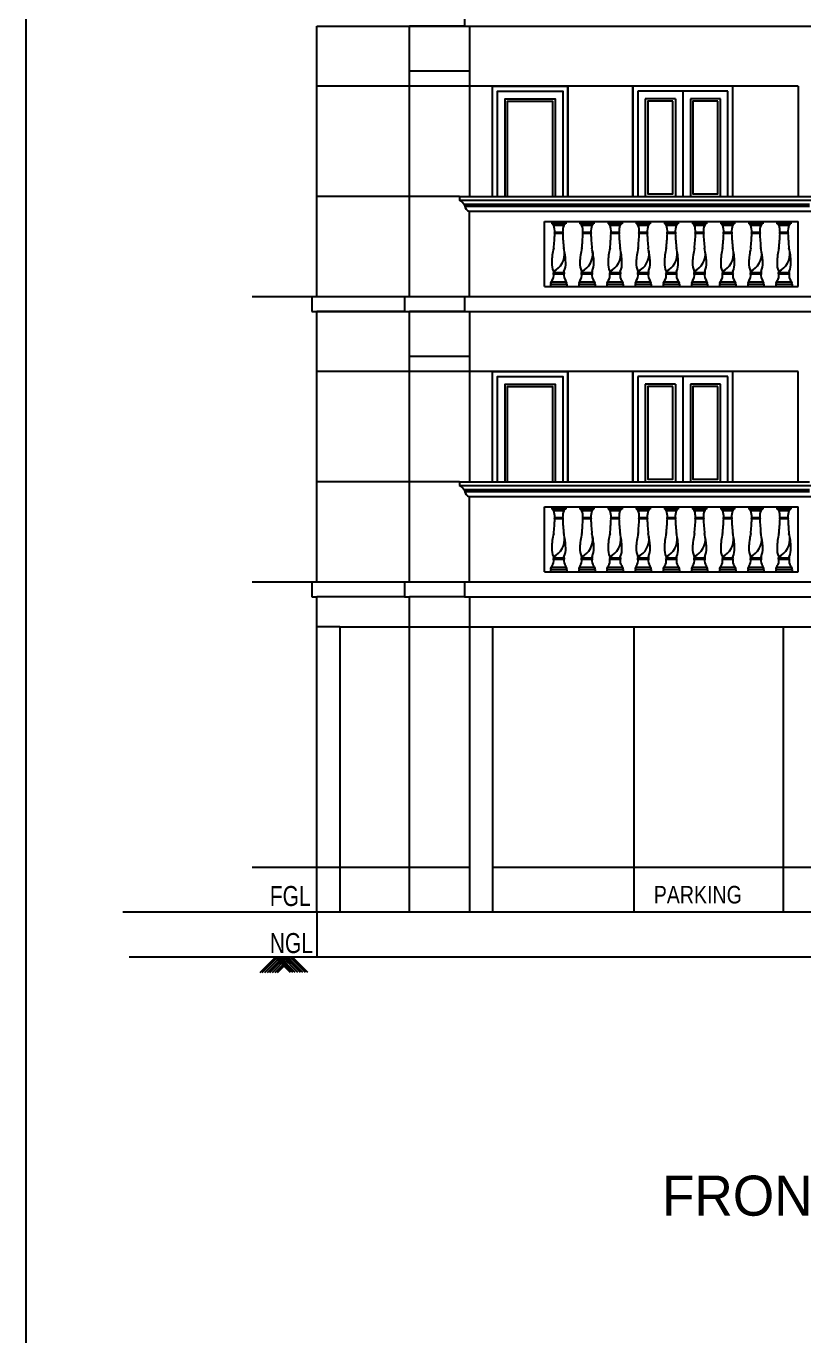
# Model space of a CAD drawing. Header units: metres. Extents: x 10 to 343, y 349 to 530.
# Drawn here: x 227.83 to 235.59, y 451.6 to 464.68 of the extents above; entities that cross this region are included whole.
import ezdxf

# ---------------------------------------------------------------- set-up
doc = ezdxf.new("R2010")
doc.units = ezdxf.units.M
doc.linetypes.add('DASHED2', pattern=[0.375, 0.25, -0.125])
doc.styles.add('m', font='micross.ttf', dxfattribs={"width": 0.9, "height": 350})
doc.styles.add('style10', font='micross.ttf', dxfattribs={"width": 0.8, "height": 150})

msp = doc.modelspace()

# ---------------------------------------------------------------- linework, layer by layer
at = {"ltscale": 400}
for p, q in [((232.2026, 464.8312), (232.2026, 464.6812)), ((230.7276, 461.9812), (230.7276, 464.6812)), ((231.6526, 461.9812), (231.6526, 464.6812)), ((232.2026, 464.6812), (231.6526, 464.6812)), ((232.2026, 464.6812), (238.0626, 464.6812)), ((232.2526, 464.6812), (232.2526, 464.0812)), ((232.2526, 464.2312), (231.6526, 464.2312)), ((231.6526, 464.0812), (230.7276, 464.0812)), ((232.2526, 464.0812), (231.6526, 464.0812)), ((235.5326, 464.0812), (232.2526, 464.0812)), ((232.2526, 464.0812), (232.2526, 462.9812)), ((232.4826, 462.9812), (232.4826, 464.0812)), ((233.2326, 462.9812), (233.2326, 464.0812)), ((233.8827, 462.9812), (233.8827, 464.0812)), ((234.8827, 464.0812), (233.8827, 464.0812)), ((233.8827, 464.0812), (233.8827, 462.9812)), ((234.8827, 464.0812), (233.8827, 464.0812)), ((234.8327, 464.0312), (233.9327, 464.0312)), ((233.9327, 464.0312), (233.9327, 462.9812)), ((234.3827, 464.0312), (234.3827, 462.9812)), ((234.8327, 462.9812), (234.8327, 464.0312)), ((234.8827, 462.9812), (234.8827, 464.0812)), ((234.8827, 462.9812), (234.8827, 464.0812)), ((235.5326, 464.0812), (235.5326, 462.9812)), ((234.3077, 463.9562), (234.0077, 463.9562)), ((234.0077, 463.9562), (234.0077, 462.9812)), ((234.3077, 463.9562), (234.3077, 462.9812)), ((234.7577, 463.9562), (234.4577, 463.9562)), ((234.4577, 463.9562), (234.4577, 462.9812)), ((234.7577, 462.9812), (234.7577, 463.9562)), ((232.1526, 462.9812), (230.7276, 462.9812)), ((232.1526, 462.9812), (238.1126, 462.9812)), ((232.1526, 462.9812), (232.1526, 462.9437)), ((232.1526, 462.9437), (238.1126, 462.9437)), ((232.2526, 461.9812), (232.2526, 462.8312)), ((237.2626, 462.8312), (232.2526, 462.8312)), ((233.0026, 462.0812), (233.0026, 462.7312)), ((233.0026, 462.7312), (235.5326, 462.7312)), ((235.5326, 462.0812), (235.5326, 462.7312)), ((233.0026, 462.0812), (235.5326, 462.0812)), ((230.6776, 461.9812), (230.6776, 461.8312)), ((230.6776, 461.9812), (230.7276, 461.9812)), ((230.7276, 461.9812), (231.6026, 461.9812)), ((231.6026, 461.9812), (231.6026, 461.8312)), ((231.6026, 461.9812), (231.6526, 461.9812)), ((231.6526, 461.9812), (232.2026, 461.9812)), ((232.2026, 461.9812), (238.0626, 461.9812)), ((232.2026, 461.9812), (232.2026, 461.8312)), ((230.6776, 461.8312), (230.7276, 461.8312)), ((230.7276, 459.1312), (230.7276, 461.8312)), ((231.6026, 461.8312), (230.7276, 461.8312)), ((231.6026, 461.8312), (231.6526, 461.8312)), ((231.6526, 459.1312), (231.6526, 461.8312)), ((232.2026, 461.8312), (231.6526, 461.8312)), ((232.2026, 461.8312), (238.0626, 461.8312)), ((232.2526, 461.8312), (232.2526, 461.2312)), ((232.2526, 461.3812), (231.6526, 461.3812)), ((231.6526, 461.2312), (230.7276, 461.2312)), ((232.2526, 461.2312), (231.6526, 461.2312)), ((235.5326, 461.2312), (232.2526, 461.2312)), ((232.2526, 461.2312), (232.2526, 460.1312)), ((232.4826, 460.1312), (232.4826, 461.2312)), ((233.2326, 460.1312), (233.2326, 461.2312)), ((233.8827, 460.1312), (233.8827, 461.2312)), ((234.8827, 461.2312), (233.8827, 461.2312)), ((233.8827, 461.2312), (233.8827, 460.1312)), ((234.8827, 461.2312), (233.8827, 461.2312)), ((234.8327, 461.1812), (233.9327, 461.1812)), ((233.9327, 461.1812), (233.9327, 460.1312)), ((234.3827, 461.1812), (234.3827, 460.1312)), ((234.8327, 460.1312), (234.8327, 461.1812)), ((234.8827, 460.1312), (234.8827, 461.2312)), ((234.8827, 460.1312), (234.8827, 461.2312)), ((235.5326, 460.1312), (235.5326, 461.2312)), ((234.3077, 461.1062), (234.0077, 461.1062)), ((234.0077, 461.1062), (234.0077, 460.1312)), ((234.3077, 461.1062), (234.3077, 460.1312)), ((234.7577, 461.1062), (234.4577, 461.1062)), ((234.4577, 461.1062), (234.4577, 460.1312)), ((234.7577, 460.1312), (234.7577, 461.1062)), ((232.1526, 460.1312), (230.7276, 460.1312)), ((232.1526, 460.1312), (235.6476, 460.1312)), ((232.1526, 460.1312), (232.1526, 460.0937)), ((232.1526, 460.0937), (238.1126, 460.0937)), ((232.2526, 459.1312), (232.2526, 459.9812)), ((237.2626, 459.9812), (232.2526, 459.9812)), ((233.0026, 459.2312), (233.0026, 459.8812)), ((233.0026, 459.8812), (235.5326, 459.8812)), ((235.5326, 459.2312), (235.5326, 459.8812)), ((233.0026, 459.2312), (235.5326, 459.2312)), ((230.6776, 459.1312), (230.6776, 458.9812)), ((230.6776, 459.1312), (230.7276, 459.1312)), ((230.7276, 459.1312), (231.6026, 459.1312)), ((231.6026, 459.1312), (231.6026, 458.9812)), ((231.6026, 459.1312), (231.6526, 459.1312)), ((231.6526, 459.1312), (232.2026, 459.1312)), ((232.2026, 459.1312), (238.0626, 459.1312)), ((232.2026, 459.1312), (232.2026, 458.9812)), ((230.6776, 458.9812), (230.7276, 458.9812)), ((230.7276, 455.8312), (230.7276, 458.9812)), ((231.6026, 458.9812), (230.7276, 458.9812)), ((231.6026, 458.9812), (231.6526, 458.9812)), ((231.6526, 458.6812), (231.6526, 458.9812)), ((232.2026, 458.9812), (231.6526, 458.9812)), ((232.2026, 458.9812), (238.0626, 458.9812)), ((232.2526, 458.9812), (232.2526, 455.8312)), ((230.9576, 458.6812), (230.7276, 458.6812)), ((230.9576, 458.6812), (231.6526, 458.6812)), ((230.9576, 458.6812), (230.9576, 455.8312)), ((231.6526, 455.8312), (231.6526, 458.6812)), ((231.6526, 458.6812), (232.2526, 458.6812)), ((232.2526, 458.6812), (238.0126, 458.6812)), ((232.4826, 458.6812), (232.4826, 455.8312)), ((233.8926, 458.6812), (233.8926, 455.8312)), ((233.8926, 458.6812), (233.8926, 455.8312)), ((235.3826, 458.6812), (235.3826, 455.8312)), ((230.7276, 455.8312), (228.7897, 455.8312)), ((238.8476, 455.8312), (230.7276, 455.8312)), ((230.1617, 455.2288), (230.3142, 455.3812)), ((230.1833, 455.2288), (230.3357, 455.3812)), ((230.2078, 455.2288), (230.3602, 455.3812)), ((230.2363, 455.2288), (230.3888, 455.3812)), ((230.2598, 455.2288), (230.4122, 455.3812)), ((230.2838, 455.2288), (230.4362, 455.3812)), ((230.3108, 455.2288), (230.4632, 455.3812)), ((230.4651, 455.2288), (230.3127, 455.3812)), ((230.4867, 455.2288), (230.3342, 455.3812)), ((230.3348, 455.2288), (230.4872, 455.3812)), ((230.5112, 455.2288), (230.3588, 455.3812)), ((230.5397, 455.2288), (230.3873, 455.3812)), ((230.5642, 455.2288), (230.4118, 455.3812)), ((230.5887, 455.2288), (230.4362, 455.3812)), ((230.6132, 455.2288), (230.4607, 455.3812)), ((230.6372, 455.2288), (230.4847, 455.3812))]:
    msp.add_line(p, q, dxfattribs=at)
at = {"linetype": 'DASHED2', "ltscale": 600}
for p, q in [((230.7276, 464.6812), (232.2526, 464.6812)), ((230.0808, 461.9812), (230.7276, 461.9812)), ((230.7276, 461.9812), (232.1526, 461.9812)), ((230.7276, 461.8312), (232.2526, 461.8312)), ((230.0808, 459.1312), (230.7276, 459.1312)), ((230.7276, 459.1312), (232.1526, 459.1312)), ((230.0808, 456.2812), (230.9576, 456.2812)), ((230.9576, 456.2812), (232.2526, 456.2812)), ((232.4826, 456.2812), (237.7126, 456.2812))]:
    msp.add_line(p, q, dxfattribs=at)
for p, q in [((235.6476, 462.9), (232.1985, 462.9)), ((235.6476, 462.8812), (232.2046, 462.8812)), ((235.6476, 460.05), (232.1985, 460.05)), ((235.6476, 460.0312), (232.2046, 460.0312))]:
    msp.add_line(p, q)
at = {"color": 8}
for p, q in [((233.0735, 462.7312), (233.0735, 462.708)), ((233.2128, 462.708), (233.0735, 462.708)), ((233.2128, 462.7312), (233.2128, 462.708)), ((233.3546, 462.7312), (233.3546, 462.708)), ((233.4939, 462.708), (233.3546, 462.708)), ((233.4939, 462.7312), (233.4939, 462.708)), ((233.6358, 462.7312), (233.6358, 462.708)), ((233.775, 462.708), (233.6358, 462.708)), ((233.775, 462.7312), (233.775, 462.708)), ((233.9169, 462.7312), (233.9169, 462.708)), ((234.0562, 462.708), (233.9169, 462.708)), ((234.0562, 462.7312), (234.0562, 462.708)), ((234.198, 462.7312), (234.198, 462.708)), ((234.3373, 462.708), (234.198, 462.708)), ((234.3373, 462.7312), (234.3373, 462.708)), ((234.4791, 462.7312), (234.4791, 462.708)), ((234.6184, 462.708), (234.4791, 462.708)), ((234.6184, 462.7312), (234.6184, 462.708)), ((234.7602, 462.7312), (234.7602, 462.708)), ((234.8995, 462.708), (234.7602, 462.708)), ((234.8995, 462.7312), (234.8995, 462.708)), ((235.0413, 462.7312), (235.0413, 462.708)), ((235.1806, 462.708), (235.0413, 462.708)), ((235.1806, 462.7312), (235.1806, 462.708)), ((235.3224, 462.7312), (235.3224, 462.708)), ((235.4617, 462.708), (235.3224, 462.708)), ((235.4617, 462.7312), (235.4617, 462.708)), ((233.1925, 462.6906), (233.0938, 462.6906)), ((233.1827, 462.621), (233.1036, 462.621)), ((233.1827, 462.6094), (233.1036, 462.6094)), ((233.4736, 462.6906), (233.375, 462.6906)), ((233.4638, 462.621), (233.3847, 462.621)), ((233.4638, 462.6094), (233.3847, 462.6094)), ((233.7547, 462.6906), (233.6561, 462.6906)), ((233.7449, 462.621), (233.6659, 462.621)), ((233.7449, 462.6094), (233.6659, 462.6094)), ((234.0358, 462.6906), (233.9372, 462.6906)), ((234.0261, 462.621), (233.947, 462.621)), ((234.0261, 462.6094), (233.947, 462.6094)), ((234.317, 462.6906), (234.2183, 462.6906)), ((234.3072, 462.621), (234.2281, 462.621)), ((234.3072, 462.6094), (234.2281, 462.6094)), ((234.5981, 462.6906), (234.4994, 462.6906)), ((234.5883, 462.621), (234.5092, 462.621)), ((234.5883, 462.6094), (234.5092, 462.6094)), ((234.8792, 462.6906), (234.7805, 462.6906)), ((234.8694, 462.621), (234.7903, 462.621)), ((234.8694, 462.6094), (234.7903, 462.6094)), ((235.1603, 462.6906), (235.0616, 462.6906)), ((235.1505, 462.621), (235.0714, 462.621)), ((235.1505, 462.6094), (235.0714, 462.6094)), ((235.4414, 462.6906), (235.3427, 462.6906)), ((235.4316, 462.621), (235.3525, 462.621)), ((235.4316, 462.6094), (235.3525, 462.6094)), ((233.0909, 462.2311), (233.0909, 462.2195)), ((233.0909, 462.2195), (233.1954, 462.2195)), ((233.0909, 462.2079), (233.1954, 462.2079)), ((233.1954, 462.2311), (233.1954, 462.2195)), ((233.3721, 462.2311), (233.3721, 462.2195)), ((233.3721, 462.2195), (233.4765, 462.2195)), ((233.3721, 462.2079), (233.4765, 462.2079)), ((233.4765, 462.2311), (233.4765, 462.2195)), ((233.6532, 462.2311), (233.6532, 462.2195)), ((233.6532, 462.2195), (233.7576, 462.2195)), ((233.6532, 462.2079), (233.7576, 462.2079)), ((233.7576, 462.2311), (233.7576, 462.2195)), ((233.9343, 462.2311), (233.9343, 462.2195)), ((233.9343, 462.2195), (234.0387, 462.2195)), ((233.9343, 462.2079), (234.0387, 462.2079)), ((234.0387, 462.2311), (234.0387, 462.2195)), ((234.2154, 462.2311), (234.2154, 462.2195)), ((234.2154, 462.2195), (234.3199, 462.2195)), ((234.2154, 462.2079), (234.3199, 462.2079)), ((234.3199, 462.2311), (234.3199, 462.2195)), ((234.4965, 462.2311), (234.4965, 462.2195)), ((234.4965, 462.2195), (234.601, 462.2195)), ((234.4965, 462.2079), (234.601, 462.2079)), ((234.601, 462.2311), (234.601, 462.2195)), ((234.7776, 462.2311), (234.7776, 462.2195)), ((234.7776, 462.2195), (234.8821, 462.2195)), ((234.7776, 462.2079), (234.8821, 462.2079)), ((234.8821, 462.2311), (234.8821, 462.2195)), ((235.0587, 462.2311), (235.0587, 462.2195)), ((235.0587, 462.2195), (235.1632, 462.2195)), ((235.0587, 462.2079), (235.1632, 462.2079)), ((235.1632, 462.2311), (235.1632, 462.2195)), ((235.3398, 462.2311), (235.3398, 462.2195)), ((235.3398, 462.2195), (235.4443, 462.2195)), ((235.3398, 462.2079), (235.4443, 462.2079)), ((235.4443, 462.2311), (235.4443, 462.2195)), ((233.0619, 462.1044), (233.2244, 462.1044)), ((233.0619, 462.1044), (233.0619, 462.0812)), ((233.0735, 462.1393), (233.0735, 462.1277)), ((233.0735, 462.1277), (233.2128, 462.1277)), ((233.2128, 462.1277), (233.2128, 462.1393)), ((233.2244, 462.1044), (233.2244, 462.0812)), ((233.343, 462.1044), (233.5055, 462.1044)), ((233.343, 462.1044), (233.343, 462.0812)), ((233.3546, 462.1393), (233.3546, 462.1277)), ((233.3546, 462.1277), (233.4939, 462.1277)), ((233.4939, 462.1277), (233.4939, 462.1393)), ((233.5055, 462.1044), (233.5055, 462.0812)), ((233.6241, 462.1044), (233.7866, 462.1044)), ((233.6241, 462.1044), (233.6241, 462.0812)), ((233.6358, 462.1393), (233.6358, 462.1277)), ((233.6358, 462.1277), (233.775, 462.1277)), ((233.775, 462.1277), (233.775, 462.1393)), ((233.7866, 462.1044), (233.7866, 462.0812)), ((233.9053, 462.1044), (234.0678, 462.1044)), ((233.9053, 462.1044), (233.9053, 462.0812)), ((233.9169, 462.1393), (233.9169, 462.1277)), ((233.9169, 462.1277), (234.0562, 462.1277)), ((234.0562, 462.1277), (234.0562, 462.1393)), ((234.0678, 462.1044), (234.0678, 462.0812)), ((234.1864, 462.1044), (234.3489, 462.1044)), ((234.1864, 462.1044), (234.1864, 462.0812)), ((234.198, 462.1393), (234.198, 462.1277)), ((234.198, 462.1277), (234.3373, 462.1277)), ((234.3373, 462.1277), (234.3373, 462.1393)), ((234.3489, 462.1044), (234.3489, 462.0812)), ((234.4675, 462.1044), (234.63, 462.1044)), ((234.4675, 462.1044), (234.4675, 462.0812)), ((234.4791, 462.1393), (234.4791, 462.1277)), ((234.4791, 462.1277), (234.6184, 462.1277)), ((234.6184, 462.1277), (234.6184, 462.1393)), ((234.63, 462.1044), (234.63, 462.0812)), ((234.7486, 462.1044), (234.9111, 462.1044)), ((234.7486, 462.1044), (234.7486, 462.0812)), ((234.7602, 462.1393), (234.7602, 462.1277)), ((234.7602, 462.1277), (234.8995, 462.1277)), ((234.8995, 462.1277), (234.8995, 462.1393)), ((234.9111, 462.1044), (234.9111, 462.0812)), ((235.0297, 462.1044), (235.1922, 462.1044)), ((235.0297, 462.1044), (235.0297, 462.0812)), ((235.0413, 462.1393), (235.0413, 462.1277)), ((235.0413, 462.1277), (235.1806, 462.1277)), ((235.1806, 462.1277), (235.1806, 462.1393)), ((235.1922, 462.1044), (235.1922, 462.0812)), ((235.3108, 462.1044), (235.4733, 462.1044)), ((235.3108, 462.1044), (235.3108, 462.0812)), ((235.3224, 462.1393), (235.3224, 462.1277)), ((235.3224, 462.1277), (235.4617, 462.1277)), ((235.4617, 462.1277), (235.4617, 462.1393)), ((235.4733, 462.1044), (235.4733, 462.0812)), ((233.0735, 459.8812), (233.0735, 459.858)), ((233.2128, 459.858), (233.0735, 459.858)), ((233.1925, 459.8406), (233.0938, 459.8406)), ((233.2128, 459.8812), (233.2128, 459.858)), ((233.3546, 459.8812), (233.3546, 459.858)), ((233.4939, 459.858), (233.3546, 459.858)), ((233.4736, 459.8406), (233.375, 459.8406)), ((233.4939, 459.8812), (233.4939, 459.858)), ((233.6358, 459.8812), (233.6358, 459.858)), ((233.775, 459.858), (233.6358, 459.858)), ((233.7547, 459.8406), (233.6561, 459.8406)), ((233.775, 459.8812), (233.775, 459.858)), ((233.9169, 459.8812), (233.9169, 459.858)), ((234.0562, 459.858), (233.9169, 459.858)), ((234.0358, 459.8406), (233.9372, 459.8406)), ((234.0562, 459.8812), (234.0562, 459.858)), ((234.198, 459.8812), (234.198, 459.858)), ((234.3373, 459.858), (234.198, 459.858)), ((234.317, 459.8406), (234.2183, 459.8406)), ((234.3373, 459.8812), (234.3373, 459.858)), ((234.4791, 459.8812), (234.4791, 459.858)), ((234.6184, 459.858), (234.4791, 459.858)), ((234.5981, 459.8406), (234.4994, 459.8406)), ((234.6184, 459.8812), (234.6184, 459.858)), ((234.7602, 459.8812), (234.7602, 459.858)), ((234.8995, 459.858), (234.7602, 459.858)), ((234.8792, 459.8406), (234.7805, 459.8406)), ((234.8995, 459.8812), (234.8995, 459.858)), ((235.0413, 459.8812), (235.0413, 459.858)), ((235.1806, 459.858), (235.0413, 459.858)), ((235.1603, 459.8406), (235.0616, 459.8406)), ((235.1806, 459.8812), (235.1806, 459.858)), ((235.3224, 459.8812), (235.3224, 459.858)), ((235.4617, 459.858), (235.3224, 459.858)), ((235.4414, 459.8406), (235.3427, 459.8406)), ((235.4617, 459.8812), (235.4617, 459.858)), ((233.1827, 459.771), (233.1036, 459.771)), ((233.1827, 459.7594), (233.1036, 459.7594)), ((233.4638, 459.771), (233.3847, 459.771)), ((233.4638, 459.7594), (233.3847, 459.7594)), ((233.7449, 459.771), (233.6659, 459.771)), ((233.7449, 459.7594), (233.6659, 459.7594)), ((234.0261, 459.771), (233.947, 459.771)), ((234.0261, 459.7594), (233.947, 459.7594)), ((234.3072, 459.771), (234.2281, 459.771)), ((234.3072, 459.7594), (234.2281, 459.7594)), ((234.5883, 459.771), (234.5092, 459.771)), ((234.5883, 459.7594), (234.5092, 459.7594)), ((234.8694, 459.771), (234.7903, 459.771)), ((234.8694, 459.7594), (234.7903, 459.7594)), ((235.1505, 459.771), (235.0714, 459.771)), ((235.1505, 459.7594), (235.0714, 459.7594)), ((235.4316, 459.771), (235.3525, 459.771)), ((235.4316, 459.7594), (235.3525, 459.7594)), ((233.0909, 459.3811), (233.0909, 459.3695)), ((233.0909, 459.3695), (233.1954, 459.3695)), ((233.0909, 459.3579), (233.1954, 459.3579)), ((233.1954, 459.3811), (233.1954, 459.3695)), ((233.3721, 459.3811), (233.3721, 459.3695)), ((233.3721, 459.3695), (233.4765, 459.3695)), ((233.3721, 459.3579), (233.4765, 459.3579)), ((233.4765, 459.3811), (233.4765, 459.3695)), ((233.6532, 459.3811), (233.6532, 459.3695)), ((233.6532, 459.3695), (233.7576, 459.3695)), ((233.6532, 459.3579), (233.7576, 459.3579)), ((233.7576, 459.3811), (233.7576, 459.3695)), ((233.9343, 459.3811), (233.9343, 459.3695)), ((233.9343, 459.3695), (234.0387, 459.3695)), ((233.9343, 459.3579), (234.0387, 459.3579)), ((234.0387, 459.3811), (234.0387, 459.3695)), ((234.2154, 459.3811), (234.2154, 459.3695)), ((234.2154, 459.3695), (234.3199, 459.3695)), ((234.2154, 459.3579), (234.3199, 459.3579)), ((234.3199, 459.3811), (234.3199, 459.3695)), ((234.4965, 459.3811), (234.4965, 459.3695)), ((234.4965, 459.3695), (234.601, 459.3695)), ((234.4965, 459.3579), (234.601, 459.3579)), ((234.601, 459.3811), (234.601, 459.3695)), ((234.7776, 459.3811), (234.7776, 459.3695)), ((234.7776, 459.3695), (234.8821, 459.3695)), ((234.7776, 459.3579), (234.8821, 459.3579)), ((234.8821, 459.3811), (234.8821, 459.3695)), ((235.0587, 459.3811), (235.0587, 459.3695)), ((235.0587, 459.3695), (235.1632, 459.3695)), ((235.0587, 459.3579), (235.1632, 459.3579)), ((235.1632, 459.3811), (235.1632, 459.3695)), ((235.3398, 459.3811), (235.3398, 459.3695)), ((235.3398, 459.3695), (235.4443, 459.3695)), ((235.3398, 459.3579), (235.4443, 459.3579)), ((235.4443, 459.3811), (235.4443, 459.3695)), ((233.0619, 459.2544), (233.2244, 459.2544)), ((233.0619, 459.2544), (233.0619, 459.2312)), ((233.0735, 459.2893), (233.0735, 459.2777)), ((233.0735, 459.2777), (233.2128, 459.2777)), ((233.2128, 459.2777), (233.2128, 459.2893)), ((233.2244, 459.2544), (233.2244, 459.2312)), ((233.343, 459.2544), (233.5055, 459.2544)), ((233.343, 459.2544), (233.343, 459.2312)), ((233.3546, 459.2893), (233.3546, 459.2777)), ((233.3546, 459.2777), (233.4939, 459.2777)), ((233.4939, 459.2777), (233.4939, 459.2893)), ((233.5055, 459.2544), (233.5055, 459.2312)), ((233.6241, 459.2544), (233.7866, 459.2544)), ((233.6241, 459.2544), (233.6241, 459.2312)), ((233.6358, 459.2893), (233.6358, 459.2777)), ((233.6358, 459.2777), (233.775, 459.2777)), ((233.775, 459.2777), (233.775, 459.2893)), ((233.7866, 459.2544), (233.7866, 459.2312)), ((233.9053, 459.2544), (234.0678, 459.2544)), ((233.9053, 459.2544), (233.9053, 459.2312)), ((233.9169, 459.2893), (233.9169, 459.2777)), ((233.9169, 459.2777), (234.0562, 459.2777)), ((234.0562, 459.2777), (234.0562, 459.2893)), ((234.0678, 459.2544), (234.0678, 459.2312)), ((234.1864, 459.2544), (234.3489, 459.2544)), ((234.1864, 459.2544), (234.1864, 459.2312)), ((234.198, 459.2893), (234.198, 459.2777)), ((234.198, 459.2777), (234.3373, 459.2777)), ((234.3373, 459.2777), (234.3373, 459.2893)), ((234.3489, 459.2544), (234.3489, 459.2312)), ((234.4675, 459.2544), (234.63, 459.2544)), ((234.4675, 459.2544), (234.4675, 459.2312)), ((234.4791, 459.2893), (234.4791, 459.2777)), ((234.4791, 459.2777), (234.6184, 459.2777)), ((234.6184, 459.2777), (234.6184, 459.2893)), ((234.63, 459.2544), (234.63, 459.2312)), ((234.7486, 459.2544), (234.9111, 459.2544)), ((234.7486, 459.2544), (234.7486, 459.2312)), ((234.7602, 459.2893), (234.7602, 459.2777)), ((234.7602, 459.2777), (234.8995, 459.2777)), ((234.8995, 459.2777), (234.8995, 459.2893)), ((234.9111, 459.2544), (234.9111, 459.2312)), ((235.0297, 459.2544), (235.1922, 459.2544)), ((235.0297, 459.2544), (235.0297, 459.2312)), ((235.0413, 459.2893), (235.0413, 459.2777)), ((235.0413, 459.2777), (235.1806, 459.2777)), ((235.1806, 459.2777), (235.1806, 459.2893)), ((235.1922, 459.2544), (235.1922, 459.2312)), ((235.3108, 459.2544), (235.4733, 459.2544)), ((235.3108, 459.2544), (235.3108, 459.2312)), ((235.3224, 459.2893), (235.3224, 459.2777)), ((235.3224, 459.2777), (235.4617, 459.2777)), ((235.4617, 459.2777), (235.4617, 459.2893)), ((235.4733, 459.2544), (235.4733, 459.2312))]:
    msp.add_line(p, q, dxfattribs=at)
at = {"linetype": 'DASHED2', "ltscale": 400}
for p, q in [((230.7276, 455.8312), (230.7276, 455.3812)), ((230.7276, 455.8312), (230.7276, 455.3812)), ((230.7276, 455.3812), (228.8539, 455.3812)), ((249.7177, 455.3812), (230.7276, 455.3812))]:
    msp.add_line(p, q, dxfattribs=at)
msp.add_lwpolyline([(227.826, 479.8415), (302.8307, 479.8415), (302.8307, 423.3577), (227.826, 423.3577)], close=True)
at = {"ltscale": 400}
for points in [[(232.4826, 464.0812), (233.2326, 464.0812), (233.2326, 462.9812)], [(232.4826, 462.9812), (232.4826, 464.0812)], [(232.5326, 462.9812), (232.5326, 464.0312), (233.1826, 464.0312), (233.1826, 462.9812)], [(232.6076, 462.9812), (232.6076, 463.9562), (233.1076, 463.9562), (233.1076, 462.9812)], [(232.6326, 462.9812), (232.6326, 463.9312), (233.0826, 463.9312), (233.0826, 462.9812)], [(232.4826, 461.2312), (233.2326, 461.2312), (233.2326, 460.1312)], [(232.4826, 460.1312), (232.4826, 461.2312)], [(232.5326, 460.1312), (232.5326, 461.1812), (233.1826, 461.1812), (233.1826, 460.1312)], [(232.6076, 460.1312), (232.6076, 461.1062), (233.1076, 461.1062), (233.1076, 460.1312)], [(232.6326, 460.1312), (232.6326, 461.0812), (233.0826, 461.0812), (233.0826, 460.1312)]]:
    msp.add_lwpolyline(points, dxfattribs=at)
for points in [[(234.2827, 463.9312), (234.0327, 463.9312), (234.0327, 463.0062), (234.2827, 463.0062)], [(234.7327, 463.9312), (234.4827, 463.9312), (234.4827, 463.0062), (234.7327, 463.0062)], [(234.2827, 461.0812), (234.0327, 461.0812), (234.0327, 460.1562), (234.2827, 460.1562)], [(234.7327, 461.0812), (234.4827, 461.0812), (234.4827, 460.1562), (234.7327, 460.1562)]]:
    msp.add_lwpolyline(points, close=True, dxfattribs=at)
for centre, radius, start, end in [((232.0697, 462.8109), 0.1566, 31.35377, 58.0252), ((232.2676, 462.8936), 0.0642, 181.1052, 256.53819), ((232.0697, 459.9609), 0.1566, 31.35377, 58.0252), ((232.2676, 460.0436), 0.0642, 181.1052, 256.53819)]:
    msp.add_arc(centre, radius, start, end, dxfattribs=at)
at = {"color": 8}
for centre, radius, start, end in [((233.0938, 462.6993), 0.00871, 90, 270), ((233.1925, 462.6993), 0.00871, 270, 90), ((233.375, 462.6993), 0.00871, 90, 270), ((233.4736, 462.6993), 0.00871, 270, 90), ((233.6561, 462.6993), 0.00871, 90, 270), ((233.7547, 462.6993), 0.00871, 270, 90), ((233.9372, 462.6993), 0.00871, 90, 270), ((234.0358, 462.6993), 0.00871, 270, 90), ((234.2183, 462.6993), 0.00871, 90, 270), ((234.317, 462.6993), 0.00871, 270, 90), ((234.4994, 462.6993), 0.00871, 90, 270), ((234.5981, 462.6993), 0.00871, 270, 90), ((234.7805, 462.6993), 0.00871, 90, 270), ((234.8792, 462.6993), 0.00871, 270, 90), ((235.0616, 462.6993), 0.00871, 90, 270), ((235.1603, 462.6993), 0.00871, 270, 90), ((235.3427, 462.6993), 0.00871, 90, 270), ((235.4414, 462.6993), 0.00871, 270, 90), ((230.4843, 462.7272), 2.622, 354.22732, 357.42359), ((232.8746, 462.6231), 0.2294, 359.47797, 17.12426), ((233.1036, 462.6152), 0.0058, 90, 270), ((233.1827, 462.6152), 0.0058, 90, 90), ((233.4118, 462.6231), 0.2294, 162.87574, 180.52203), ((233.1827, 462.6152), 0.0058, 270, 90), ((235.8021, 462.7272), 2.622, 182.57641, 185.77268), ((230.7654, 462.7272), 2.622, 354.22732, 357.42359), ((233.1557, 462.6231), 0.2294, 359.47797, 17.12426), ((233.3847, 462.6152), 0.0058, 90, 270), ((233.4638, 462.6152), 0.0058, 90, 90), ((233.6929, 462.6231), 0.2294, 162.87574, 180.52203), ((233.4638, 462.6152), 0.0058, 270, 90), ((236.0832, 462.7272), 2.622, 182.57641, 185.77268), ((231.0465, 462.7272), 2.622, 354.22732, 357.42359), ((233.4368, 462.6231), 0.2294, 359.47797, 17.12426), ((233.6659, 462.6152), 0.0058, 90, 270), ((233.7449, 462.6152), 0.0058, 90, 90), ((233.974, 462.6231), 0.2294, 162.87574, 180.52203), ((233.7449, 462.6152), 0.0058, 270, 90), ((236.3643, 462.7272), 2.622, 182.57641, 185.77268), ((231.3276, 462.7272), 2.622, 354.22732, 357.42359), ((233.7179, 462.6231), 0.2294, 359.47797, 17.12426), ((233.947, 462.6152), 0.0058, 90, 270), ((234.0261, 462.6152), 0.0058, 90, 90), ((234.2551, 462.6231), 0.2294, 162.87574, 180.52203), ((234.0261, 462.6152), 0.0058, 270, 90), ((236.6454, 462.7272), 2.622, 182.57641, 185.77268), ((231.6087, 462.7272), 2.622, 354.22732, 357.42359), ((233.999, 462.6231), 0.2294, 359.47797, 17.12426), ((234.2281, 462.6152), 0.0058, 90, 270), ((234.3072, 462.6152), 0.0058, 90, 90), ((234.5362, 462.6231), 0.2294, 162.87574, 180.52203), ((234.3072, 462.6152), 0.0058, 270, 90), ((236.9265, 462.7272), 2.622, 182.57641, 185.77268), ((231.8899, 462.7272), 2.622, 354.22732, 357.42359), ((234.2801, 462.6231), 0.2294, 359.47797, 17.12426), ((234.5092, 462.6152), 0.0058, 90, 270), ((234.5883, 462.6152), 0.0058, 90, 90), ((234.8173, 462.6231), 0.2294, 162.87574, 180.52203), ((234.5883, 462.6152), 0.0058, 270, 90), ((237.2076, 462.7272), 2.622, 182.57641, 185.77268), ((232.171, 462.7272), 2.622, 354.22732, 357.42359), ((234.5613, 462.6231), 0.2294, 359.47797, 17.12426), ((234.7903, 462.6152), 0.0058, 90, 270), ((234.8694, 462.6152), 0.0058, 90, 90), ((235.0984, 462.6231), 0.2294, 162.87574, 180.52203), ((234.8694, 462.6152), 0.0058, 270, 90), ((237.4887, 462.7272), 2.622, 182.57641, 185.77268), ((232.4521, 462.7272), 2.622, 354.22732, 357.42359), ((234.8424, 462.6231), 0.2294, 359.47797, 17.12426), ((235.0714, 462.6152), 0.0058, 90, 270), ((235.1505, 462.6152), 0.0058, 90, 90), ((235.3795, 462.6231), 0.2294, 162.87574, 180.52203), ((235.1505, 462.6152), 0.0058, 270, 90), ((237.7698, 462.7272), 2.622, 182.57641, 185.77268), ((232.7332, 462.7272), 2.622, 354.22732, 357.42359), ((235.1235, 462.6231), 0.2294, 359.47797, 17.12426), ((235.3525, 462.6152), 0.0058, 90, 270), ((235.4316, 462.6152), 0.0058, 90, 90), ((235.6606, 462.6231), 0.2294, 162.87574, 180.52203), ((235.4316, 462.6152), 0.0058, 270, 90), ((238.0509, 462.7272), 2.622, 182.57641, 185.77268), ((233.698, 462.309), 0.6244, 165.67288, 178.852), ((232.5883, 462.309), 0.6244, 1.148, 14.32712), ((233.9791, 462.309), 0.6244, 165.67288, 178.852), ((232.8695, 462.309), 0.6244, 1.148, 14.32712), ((234.2602, 462.309), 0.6244, 165.67288, 178.852), ((233.1506, 462.309), 0.6244, 1.148, 14.32712), ((234.5413, 462.309), 0.6244, 165.67288, 178.852), ((233.4317, 462.309), 0.6244, 1.148, 14.32712), ((234.8224, 462.309), 0.6244, 165.67288, 178.852), ((233.7128, 462.309), 0.6244, 1.148, 14.32712), ((235.1036, 462.309), 0.6244, 165.67288, 178.852), ((233.9939, 462.309), 0.6244, 1.148, 14.32712), ((235.3847, 462.309), 0.6244, 165.67288, 178.852), ((234.275, 462.309), 0.6244, 1.148, 14.32712), ((235.6658, 462.309), 0.6244, 165.67288, 178.852), ((234.5561, 462.309), 0.6244, 1.148, 14.32712), ((235.9469, 462.309), 0.6244, 165.67288, 178.852), ((234.8372, 462.309), 0.6244, 1.148, 14.32712), ((233.2634, 462.3109), 0.19, 176.79349, 204.82403), ((233.023, 462.3109), 0.19, 335.17597, 3.20651), ((233.5445, 462.3109), 0.19, 176.79349, 204.82403), ((233.3041, 462.3109), 0.19, 335.17597, 3.20651), ((233.8256, 462.3109), 0.19, 176.79349, 204.82403), ((233.5852, 462.3109), 0.19, 335.17597, 3.20651), ((234.1067, 462.3109), 0.19, 176.79349, 204.82403), ((233.8663, 462.3109), 0.19, 335.17597, 3.20651), ((234.3878, 462.3109), 0.19, 176.79349, 204.82403), ((234.1474, 462.3109), 0.19, 335.17597, 3.20651), ((234.6689, 462.3109), 0.19, 176.79349, 204.82403), ((234.4285, 462.3109), 0.19, 335.17597, 3.20651), ((234.95, 462.3109), 0.19, 176.79349, 204.82403), ((234.7097, 462.3109), 0.19, 335.17597, 3.20651), ((235.2311, 462.3109), 0.19, 176.79349, 204.82403), ((234.9908, 462.3109), 0.19, 335.17597, 3.20651), ((235.5123, 462.3109), 0.19, 176.79349, 204.82403), ((235.2719, 462.3109), 0.19, 335.17597, 3.20651), ((233.0131, 462.1911), 0.0797, 319.37843, 12.14737), ((233.0909, 462.2137), 0.0058, 90, 270), ((233.2733, 462.1911), 0.0797, 167.85263, 220.62157), ((233.1954, 462.2137), 0.0058, 270, 90), ((233.1954, 462.2137), 0.0058, 270, 90), ((233.2942, 462.1911), 0.0797, 319.37843, 12.14737), ((233.3721, 462.2137), 0.0058, 90, 270), ((233.5544, 462.1911), 0.0797, 167.85263, 220.62157), ((233.4765, 462.2137), 0.0058, 270, 90), ((233.4765, 462.2137), 0.0058, 270, 90), ((233.5753, 462.1911), 0.0797, 319.37843, 12.14737), ((233.6532, 462.2137), 0.0058, 90, 270), ((233.8355, 462.1911), 0.0797, 167.85263, 220.62157), ((233.7576, 462.2137), 0.0058, 270, 90), ((233.7576, 462.2137), 0.0058, 270, 90), ((233.8564, 462.1911), 0.0797, 319.37843, 12.14737), ((233.9343, 462.2137), 0.0058, 90, 270), ((234.1166, 462.1911), 0.0797, 167.85263, 220.62157), ((234.0387, 462.2137), 0.0058, 270, 90), ((234.0387, 462.2137), 0.0058, 270, 90), ((234.1375, 462.1911), 0.0797, 319.37843, 12.14737), ((234.2154, 462.2137), 0.0058, 90, 270), ((234.3977, 462.1911), 0.0797, 167.85263, 220.62157), ((234.3199, 462.2137), 0.0058, 270, 90), ((234.3199, 462.2137), 0.0058, 270, 90), ((234.4186, 462.1911), 0.0797, 319.37843, 12.14737), ((234.4965, 462.2137), 0.0058, 90, 270), ((234.6788, 462.1911), 0.0797, 167.85263, 220.62157), ((234.601, 462.2137), 0.0058, 270, 90), ((234.601, 462.2137), 0.0058, 270, 90), ((234.6997, 462.1911), 0.0797, 319.37843, 12.14737), ((234.7776, 462.2137), 0.0058, 90, 270), ((234.9599, 462.1911), 0.0797, 167.85263, 220.62157), ((234.8821, 462.2137), 0.0058, 270, 90), ((234.8821, 462.2137), 0.0058, 270, 90), ((234.9809, 462.1911), 0.0797, 319.37843, 12.14737), ((235.0587, 462.2137), 0.0058, 90, 270), ((235.2411, 462.1911), 0.0797, 167.85263, 220.62157), ((235.1632, 462.2137), 0.0058, 270, 90), ((235.1632, 462.2137), 0.0058, 270, 90), ((235.262, 462.1911), 0.0797, 319.37843, 12.14737), ((235.3398, 462.2137), 0.0058, 90, 270), ((235.5222, 462.1911), 0.0797, 167.85263, 220.62157), ((235.4443, 462.2137), 0.0058, 270, 90), ((235.4443, 462.2137), 0.0058, 270, 90), ((233.0735, 462.1161), 0.0116, 90, 270), ((233.2128, 462.1161), 0.0116, 270, 90), ((233.3546, 462.1161), 0.0116, 90, 270), ((233.4939, 462.1161), 0.0116, 270, 90), ((233.6358, 462.1161), 0.0116, 90, 270), ((233.775, 462.1161), 0.0116, 270, 90), ((233.9169, 462.1161), 0.0116, 90, 270), ((234.0562, 462.1161), 0.0116, 270, 90), ((234.198, 462.1161), 0.0116, 90, 270), ((234.3373, 462.1161), 0.0116, 270, 90), ((234.4791, 462.1161), 0.0116, 90, 270), ((234.6184, 462.1161), 0.0116, 270, 90), ((234.7602, 462.1161), 0.0116, 90, 270), ((234.8995, 462.1161), 0.0116, 270, 90), ((235.0413, 462.1161), 0.0116, 90, 270), ((235.1806, 462.1161), 0.0116, 270, 90), ((235.3224, 462.1161), 0.0116, 90, 270), ((235.4617, 462.1161), 0.0116, 270, 90), ((233.0938, 459.8493), 0.00871, 90, 270), ((232.8746, 459.7731), 0.2294, 359.47797, 17.12426), ((233.4118, 459.7731), 0.2294, 162.87574, 180.52203), ((233.1925, 459.8493), 0.00871, 270, 90), ((233.375, 459.8493), 0.00871, 90, 270), ((233.1557, 459.7731), 0.2294, 359.47797, 17.12426), ((233.6929, 459.7731), 0.2294, 162.87574, 180.52203), ((233.4736, 459.8493), 0.00871, 270, 90), ((233.6561, 459.8493), 0.00871, 90, 270), ((233.4368, 459.7731), 0.2294, 359.47797, 17.12426), ((233.974, 459.7731), 0.2294, 162.87574, 180.52203), ((233.7547, 459.8493), 0.00871, 270, 90), ((233.9372, 459.8493), 0.00871, 90, 270), ((233.7179, 459.7731), 0.2294, 359.47797, 17.12426), ((234.2551, 459.7731), 0.2294, 162.87574, 180.52203), ((234.0358, 459.8493), 0.00871, 270, 90), ((234.2183, 459.8493), 0.00871, 90, 270), ((233.999, 459.7731), 0.2294, 359.47797, 17.12426), ((234.5362, 459.7731), 0.2294, 162.87574, 180.52203), ((234.317, 459.8493), 0.00871, 270, 90), ((234.4994, 459.8493), 0.00871, 90, 270), ((234.2801, 459.7731), 0.2294, 359.47797, 17.12426), ((234.8173, 459.7731), 0.2294, 162.87574, 180.52203), ((234.5981, 459.8493), 0.00871, 270, 90), ((234.7805, 459.8493), 0.00871, 90, 270), ((234.5613, 459.7731), 0.2294, 359.47797, 17.12426), ((235.0984, 459.7731), 0.2294, 162.87574, 180.52203), ((234.8792, 459.8493), 0.00871, 270, 90), ((235.0616, 459.8493), 0.00871, 90, 270), ((234.8424, 459.7731), 0.2294, 359.47797, 17.12426), ((235.3795, 459.7731), 0.2294, 162.87574, 180.52203), ((235.1603, 459.8493), 0.00871, 270, 90), ((235.3427, 459.8493), 0.00871, 90, 270), ((235.1235, 459.7731), 0.2294, 359.47797, 17.12426), ((235.6606, 459.7731), 0.2294, 162.87574, 180.52203), ((235.4414, 459.8493), 0.00871, 270, 90), ((230.4843, 459.8772), 2.622, 354.22732, 357.42359), ((233.1036, 459.7652), 0.0058, 90, 270), ((233.1827, 459.7652), 0.0058, 90, 90), ((233.1827, 459.7652), 0.0058, 270, 90), ((235.8021, 459.8772), 2.622, 182.57641, 185.77268), ((230.7654, 459.8772), 2.622, 354.22732, 357.42359), ((233.3847, 459.7652), 0.0058, 90, 270), ((233.4638, 459.7652), 0.0058, 90, 90), ((233.4638, 459.7652), 0.0058, 270, 90), ((236.0832, 459.8772), 2.622, 182.57641, 185.77268), ((231.0465, 459.8772), 2.622, 354.22732, 357.42359), ((233.6659, 459.7652), 0.0058, 90, 270), ((233.7449, 459.7652), 0.0058, 90, 90), ((233.7449, 459.7652), 0.0058, 270, 90), ((236.3643, 459.8772), 2.622, 182.57641, 185.77268), ((231.3276, 459.8772), 2.622, 354.22732, 357.42359), ((233.947, 459.7652), 0.0058, 90, 270), ((234.0261, 459.7652), 0.0058, 90, 90), ((234.0261, 459.7652), 0.0058, 270, 90), ((236.6454, 459.8772), 2.622, 182.57641, 185.77268), ((231.6087, 459.8772), 2.622, 354.22732, 357.42359), ((234.2281, 459.7652), 0.0058, 90, 270), ((234.3072, 459.7652), 0.0058, 90, 90), ((234.3072, 459.7652), 0.0058, 270, 90), ((236.9265, 459.8772), 2.622, 182.57641, 185.77268), ((231.8899, 459.8772), 2.622, 354.22732, 357.42359), ((234.5092, 459.7652), 0.0058, 90, 270), ((234.5883, 459.7652), 0.0058, 90, 90), ((234.5883, 459.7652), 0.0058, 270, 90), ((237.2076, 459.8772), 2.622, 182.57641, 185.77268), ((232.171, 459.8772), 2.622, 354.22732, 357.42359), ((234.7903, 459.7652), 0.0058, 90, 270), ((234.8694, 459.7652), 0.0058, 90, 90), ((234.8694, 459.7652), 0.0058, 270, 90), ((237.4887, 459.8772), 2.622, 182.57641, 185.77268), ((232.4521, 459.8772), 2.622, 354.22732, 357.42359), ((235.0714, 459.7652), 0.0058, 90, 270), ((235.1505, 459.7652), 0.0058, 90, 90), ((235.1505, 459.7652), 0.0058, 270, 90), ((237.7698, 459.8772), 2.622, 182.57641, 185.77268), ((232.7332, 459.8772), 2.622, 354.22732, 357.42359), ((235.3525, 459.7652), 0.0058, 90, 270), ((235.4316, 459.7652), 0.0058, 90, 90), ((235.4316, 459.7652), 0.0058, 270, 90), ((238.0509, 459.8772), 2.622, 182.57641, 185.77268), ((233.698, 459.459), 0.6244, 165.67288, 178.852), ((232.5883, 459.459), 0.6244, 1.148, 14.32712), ((233.9791, 459.459), 0.6244, 165.67288, 178.852), ((232.8695, 459.459), 0.6244, 1.148, 14.32712), ((234.2602, 459.459), 0.6244, 165.67288, 178.852), ((233.1506, 459.459), 0.6244, 1.148, 14.32712), ((234.5413, 459.459), 0.6244, 165.67288, 178.852), ((233.4317, 459.459), 0.6244, 1.148, 14.32712), ((234.8224, 459.459), 0.6244, 165.67288, 178.852), ((233.7128, 459.459), 0.6244, 1.148, 14.32712), ((235.1036, 459.459), 0.6244, 165.67288, 178.852), ((233.9939, 459.459), 0.6244, 1.148, 14.32712), ((235.3847, 459.459), 0.6244, 165.67288, 178.852), ((234.275, 459.459), 0.6244, 1.148, 14.32712), ((235.6658, 459.459), 0.6244, 165.67288, 178.852), ((234.5561, 459.459), 0.6244, 1.148, 14.32712), ((235.9469, 459.459), 0.6244, 165.67288, 178.852), ((234.8372, 459.459), 0.6244, 1.148, 14.32712), ((233.2634, 459.4609), 0.19, 176.79349, 204.82403), ((233.023, 459.4609), 0.19, 335.17597, 3.20651), ((233.5445, 459.4609), 0.19, 176.79349, 204.82403), ((233.3041, 459.4609), 0.19, 335.17597, 3.20651), ((233.8256, 459.4609), 0.19, 176.79349, 204.82403), ((233.5852, 459.4609), 0.19, 335.17597, 3.20651), ((234.1067, 459.4609), 0.19, 176.79349, 204.82403), ((233.8663, 459.4609), 0.19, 335.17597, 3.20651), ((234.3878, 459.4609), 0.19, 176.79349, 204.82403), ((234.1474, 459.4609), 0.19, 335.17597, 3.20651), ((234.6689, 459.4609), 0.19, 176.79349, 204.82403), ((234.4285, 459.4609), 0.19, 335.17597, 3.20651), ((234.95, 459.4609), 0.19, 176.79349, 204.82403), ((234.7097, 459.4609), 0.19, 335.17597, 3.20651), ((235.2311, 459.4609), 0.19, 176.79349, 204.82403), ((234.9908, 459.4609), 0.19, 335.17597, 3.20651), ((235.5123, 459.4609), 0.19, 176.79349, 204.82403), ((235.2719, 459.4609), 0.19, 335.17597, 3.20651), ((233.0131, 459.3411), 0.0797, 319.37843, 12.14737), ((233.0909, 459.3637), 0.0058, 90, 270), ((233.2733, 459.3411), 0.0797, 167.85263, 220.62157), ((233.1954, 459.3637), 0.0058, 270, 90), ((233.1954, 459.3637), 0.0058, 270, 90), ((233.2942, 459.3411), 0.0797, 319.37843, 12.14737), ((233.3721, 459.3637), 0.0058, 90, 270), ((233.5544, 459.3411), 0.0797, 167.85263, 220.62157), ((233.4765, 459.3637), 0.0058, 270, 90), ((233.4765, 459.3637), 0.0058, 270, 90), ((233.5753, 459.3411), 0.0797, 319.37843, 12.14737), ((233.6532, 459.3637), 0.0058, 90, 270), ((233.8355, 459.3411), 0.0797, 167.85263, 220.62157), ((233.7576, 459.3637), 0.0058, 270, 90), ((233.7576, 459.3637), 0.0058, 270, 90), ((233.8564, 459.3411), 0.0797, 319.37843, 12.14737), ((233.9343, 459.3637), 0.0058, 90, 270), ((234.1166, 459.3411), 0.0797, 167.85263, 220.62157), ((234.0387, 459.3637), 0.0058, 270, 90), ((234.0387, 459.3637), 0.0058, 270, 90), ((234.1375, 459.3411), 0.0797, 319.37843, 12.14737), ((234.2154, 459.3637), 0.0058, 90, 270), ((234.3977, 459.3411), 0.0797, 167.85263, 220.62157), ((234.3199, 459.3637), 0.0058, 270, 90), ((234.3199, 459.3637), 0.0058, 270, 90), ((234.4186, 459.3411), 0.0797, 319.37843, 12.14737), ((234.4965, 459.3637), 0.0058, 90, 270), ((234.6788, 459.3411), 0.0797, 167.85263, 220.62157), ((234.601, 459.3637), 0.0058, 270, 90), ((234.601, 459.3637), 0.0058, 270, 90), ((234.6997, 459.3411), 0.0797, 319.37843, 12.14737), ((234.7776, 459.3637), 0.0058, 90, 270), ((234.9599, 459.3411), 0.0797, 167.85263, 220.62157), ((234.8821, 459.3637), 0.0058, 270, 90), ((234.8821, 459.3637), 0.0058, 270, 90), ((234.9809, 459.3411), 0.0797, 319.37843, 12.14737), ((235.0587, 459.3637), 0.0058, 90, 270), ((235.2411, 459.3411), 0.0797, 167.85263, 220.62157), ((235.1632, 459.3637), 0.0058, 270, 90), ((235.1632, 459.3637), 0.0058, 270, 90), ((235.262, 459.3411), 0.0797, 319.37843, 12.14737), ((235.3398, 459.3637), 0.0058, 90, 270), ((235.5222, 459.3411), 0.0797, 167.85263, 220.62157), ((235.4443, 459.3637), 0.0058, 270, 90), ((235.4443, 459.3637), 0.0058, 270, 90), ((233.0735, 459.2661), 0.0116, 90, 270), ((233.2128, 459.2661), 0.0116, 270, 90), ((233.3546, 459.2661), 0.0116, 90, 270), ((233.4939, 459.2661), 0.0116, 270, 90), ((233.6358, 459.2661), 0.0116, 90, 270), ((233.775, 459.2661), 0.0116, 270, 90), ((233.9169, 459.2661), 0.0116, 90, 270), ((234.0562, 459.2661), 0.0116, 270, 90), ((234.198, 459.2661), 0.0116, 90, 270), ((234.3373, 459.2661), 0.0116, 270, 90), ((234.4791, 459.2661), 0.0116, 90, 270), ((234.6184, 459.2661), 0.0116, 270, 90), ((234.7602, 459.2661), 0.0116, 90, 270), ((234.8995, 459.2661), 0.0116, 270, 90), ((235.0413, 459.2661), 0.0116, 90, 270), ((235.1806, 459.2661), 0.0116, 270, 90), ((235.3224, 459.2661), 0.0116, 90, 270), ((235.4617, 459.2661), 0.0116, 270, 90)]:
    msp.add_arc(centre, radius, start, end, dxfattribs=at)
at = {"color": 8, "ltscale": 0.5}
for centre in [(233.0056, 462.4081), (233.2867, 462.4081), (233.5678, 462.4081), (233.8489, 462.4081), (234.13, 462.4081), (234.4111, 462.4081), (234.6923, 462.4081), (234.9734, 462.4081), (235.2545, 462.4081), (233.0056, 459.5581), (233.2867, 459.5581), (233.5678, 459.5581), (233.8489, 459.5581), (234.13, 459.5581), (234.4111, 459.5581), (234.6923, 459.5581), (234.9734, 459.5581), (235.2545, 459.5581)]:
    msp.add_arc(centre, 0.1965, 295.74722, 6.73202, dxfattribs=at)

# ---------------------------------------------------------------- texts
for s, height, style, width, p in [('FGL', 0.2, 'm', 0.75, (230.2582, 455.8927)), (' PARKING', 0.175, 'm', 0.8, (234.0375, 455.9184)), ('NGL', 0.2, 'm', 0.75, (230.2582, 455.4226)), ('FRONT ELEVATION', 0.4, 'style10', 0.95, (234.1742, 452.7996))]:
    msp.add_text(s, height=height, dxfattribs=dict(style=style, width=width)).set_placement(p)

doc.saveas('drawing.dxf')
